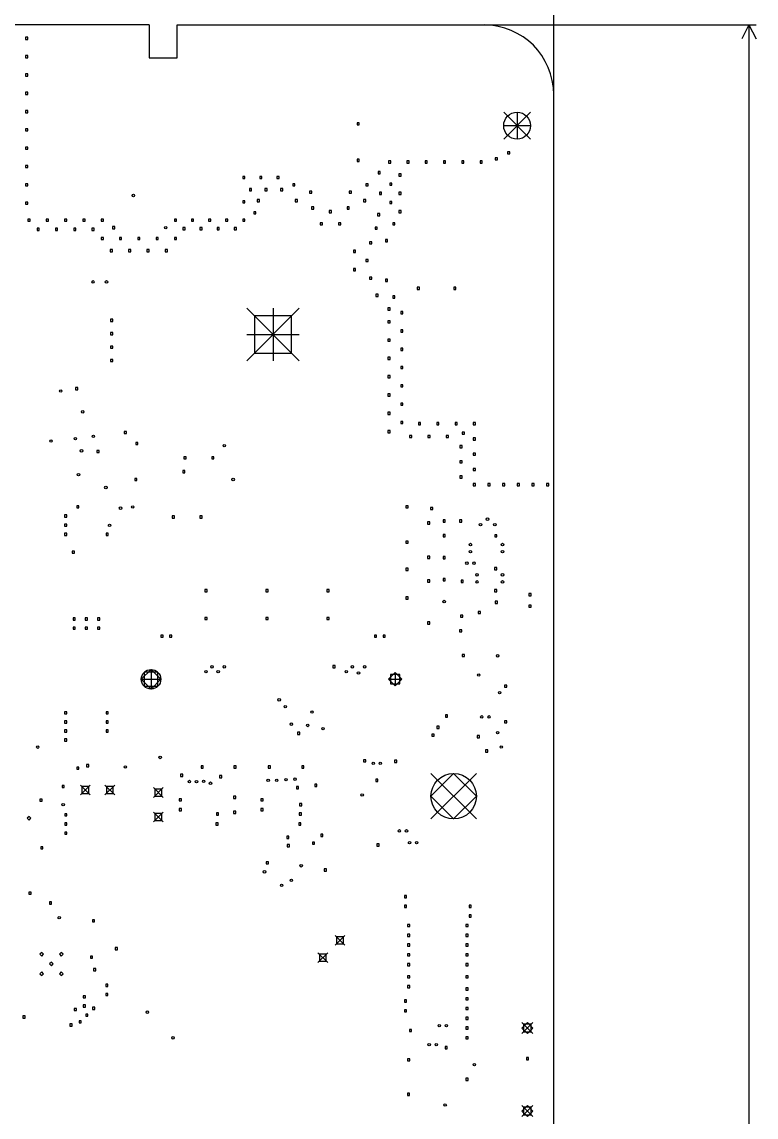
# Model space of a CAD drawing. Extents: x 8 to 330, y -289 to -8.
# Drawn here: x 106.4 to 166.6, y -148 to -58.2 of the extents above; entities that cross this region are included whole.
import ezdxf

# ---------------------------------------------------------------- set-up
doc = ezdxf.new("R2010")
doc.units = 0
doc.header["$MEASUREMENT"] = 0
doc.layers.add('BLACK', color=7, linetype='CONTINUOUS')

msp = doc.modelspace()

# ---------------------------------------------------------------- linework, layer by layer
at = {"layer": 'BLACK', "linetype": 'CONTINUOUS'}
for p, q in [((150, -58.5), (150, -52.4136)), ((116.85, -58.5), (60, -58.5)), ((116.85, -58.5), (116.85, -61.2)), ((119.15, -58.5), (144.3, -58.5)), ((119.15, -61.2), (119.15, -58.5)), ((144.3, -58.5), (166.586, -58.5)), ((150, -64.2), (150, -58.5)), ((166, -58.5), (165.414, -59.6265)), ((166, -58.5), (166.586, -59.6265)), ((166, -58.5), (166, -238.5)), ((106.71, -59.5102), (106.71, -59.6898)), ((106.89, -59.5102), (106.71, -59.5102)), ((106.71, -59.6898), (106.89, -59.6898)), ((106.89, -59.6898), (106.89, -59.5102)), ((106.71, -61.0102), (106.71, -61.1898)), ((106.89, -61.0102), (106.71, -61.0102)), ((106.89, -61.1898), (106.89, -61.0102)), ((106.71, -61.1898), (106.89, -61.1898)), ((116.85, -61.2), (119.15, -61.2)), ((106.71, -62.5102), (106.71, -62.6898)), ((106.89, -62.5102), (106.71, -62.5102)), ((106.71, -62.6898), (106.89, -62.6898)), ((106.89, -62.6898), (106.89, -62.5102)), ((106.71, -64.0102), (106.71, -64.1898)), ((106.89, -64.0102), (106.71, -64.0102)), ((106.71, -64.1898), (106.89, -64.1898)), ((106.89, -64.1898), (106.89, -64.0102)), ((150, -232.8), (150, -64.2)), ((106.71, -65.5102), (106.71, -65.6898)), ((106.89, -65.5102), (106.71, -65.5102)), ((106.89, -65.6898), (106.89, -65.5102)), ((106.71, -65.6898), (106.89, -65.6898)), ((148.1, -65.65), (145.9, -67.85)), ((145.9, -65.65), (148.1, -67.85)), ((147, -65.65), (147, -67.85)), ((106.71, -67.0102), (106.71, -67.1898)), ((106.89, -67.0102), (106.71, -67.0102)), ((106.71, -67.1898), (106.89, -67.1898)), ((106.89, -67.1898), (106.89, -67.0102)), ((133.886, -66.5102), (133.886, -66.6898)), ((134.066, -66.5102), (133.886, -66.5102)), ((133.886, -66.6898), (134.066, -66.6898)), ((134.066, -66.6898), (134.066, -66.5102)), ((145.9, -66.75), (148.1, -66.75)), ((106.71, -68.5102), (106.71, -68.6898)), ((106.89, -68.5102), (106.71, -68.5102)), ((106.71, -68.6898), (106.89, -68.6898)), ((106.89, -68.6898), (106.89, -68.5102)), ((146.21, -68.8852), (146.21, -69.0648)), ((146.39, -68.8852), (146.21, -68.8852)), ((146.21, -69.0648), (146.39, -69.0648)), ((146.39, -69.0648), (146.39, -68.8852)), ((133.886, -69.5102), (133.886, -69.6898)), ((134.066, -69.5102), (133.886, -69.5102)), ((133.886, -69.6898), (134.066, -69.6898)), ((134.066, -69.6898), (134.066, -69.5102)), ((136.46, -69.6352), (136.46, -69.8148)), ((136.64, -69.6352), (136.46, -69.6352)), ((136.46, -69.8148), (136.64, -69.8148)), ((136.64, -69.8148), (136.64, -69.6352)), ((137.96, -69.6352), (137.96, -69.8148)), ((138.14, -69.6352), (137.96, -69.6352)), ((137.96, -69.8148), (138.14, -69.8148)), ((138.14, -69.8148), (138.14, -69.6352)), ((139.46, -69.6352), (139.46, -69.8148)), ((139.64, -69.6352), (139.46, -69.6352)), ((139.46, -69.8148), (139.64, -69.8148)), ((139.64, -69.8148), (139.64, -69.6352)), ((140.96, -69.6352), (140.96, -69.8148)), ((141.14, -69.6352), (140.96, -69.6352)), ((140.96, -69.8148), (141.14, -69.8148)), ((141.14, -69.8148), (141.14, -69.6352)), ((142.46, -69.6352), (142.46, -69.8148)), ((142.64, -69.6352), (142.46, -69.6352)), ((142.46, -69.8148), (142.64, -69.8148)), ((142.64, -69.8148), (142.64, -69.6352)), ((143.96, -69.6352), (143.96, -69.8148)), ((144.14, -69.6352), (143.96, -69.6352)), ((143.96, -69.8148), (144.14, -69.8148)), ((144.14, -69.8148), (144.14, -69.6352)), ((145.21, -69.3852), (145.21, -69.5648)), ((145.39, -69.3852), (145.21, -69.3852)), ((145.21, -69.5648), (145.39, -69.5648)), ((145.39, -69.5648), (145.39, -69.3852)), ((106.71, -70.0102), (106.71, -70.1898)), ((106.89, -70.0102), (106.71, -70.0102)), ((106.71, -70.1898), (106.89, -70.1898)), ((106.89, -70.1898), (106.89, -70.0102)), ((135.61, -70.5102), (135.61, -70.6898)), ((135.79, -70.5102), (135.61, -70.5102)), ((135.61, -70.6898), (135.79, -70.6898)), ((135.79, -70.6898), (135.79, -70.5102)), ((137.31, -70.7102), (137.31, -70.8898)), ((137.49, -70.7102), (137.31, -70.7102)), ((137.31, -70.8898), (137.49, -70.8898)), ((137.49, -70.8898), (137.49, -70.7102)), ((106.71, -71.5102), (106.71, -71.6898)), ((106.89, -71.5102), (106.71, -71.5102)), ((106.71, -71.6898), (106.89, -71.6898)), ((106.89, -71.6898), (106.89, -71.5102)), ((124.51, -70.9102), (124.51, -71.0898)), ((124.69, -70.9102), (124.51, -70.9102)), ((124.51, -71.0898), (124.69, -71.0898)), ((124.69, -71.0898), (124.69, -70.9102)), ((125.91, -70.9102), (125.91, -71.0898)), ((126.09, -70.9102), (125.91, -70.9102)), ((125.91, -71.0898), (126.09, -71.0898)), ((126.09, -71.0898), (126.09, -70.9102)), ((127.31, -70.9102), (127.31, -71.0898)), ((127.49, -70.9102), (127.31, -70.9102)), ((127.31, -71.0898), (127.49, -71.0898)), ((127.49, -71.0898), (127.49, -70.9102)), ((128.61, -71.5102), (128.61, -71.6898)), ((128.79, -71.5102), (128.61, -71.5102)), ((128.61, -71.6898), (128.79, -71.6898)), ((128.79, -71.6898), (128.79, -71.5102)), ((134.61, -71.5102), (134.61, -71.6898)), ((134.79, -71.5102), (134.61, -71.5102)), ((134.61, -71.6898), (134.79, -71.6898)), ((134.79, -71.6898), (134.79, -71.5102)), ((136.56, -71.4602), (136.56, -71.6398)), ((136.74, -71.4602), (136.56, -71.4602)), ((136.56, -71.6398), (136.74, -71.6398)), ((136.74, -71.6398), (136.74, -71.4602)), ((125.06, -71.9102), (125.06, -72.0898)), ((125.24, -71.9102), (125.06, -71.9102)), ((125.06, -72.0898), (125.24, -72.0898)), ((125.24, -72.0898), (125.24, -71.9102)), ((126.335, -71.9102), (126.335, -72.0898)), ((126.515, -71.9102), (126.335, -71.9102)), ((126.335, -72.0898), (126.515, -72.0898)), ((126.515, -72.0898), (126.515, -71.9102)), ((127.61, -71.9102), (127.61, -72.0898)), ((127.79, -71.9102), (127.61, -71.9102)), ((127.61, -72.0898), (127.79, -72.0898)), ((127.79, -72.0898), (127.79, -71.9102)), ((129.985, -72.1102), (129.985, -72.2898)), ((130.165, -72.1102), (129.985, -72.1102)), ((129.985, -72.2898), (130.165, -72.2898)), ((130.165, -72.2898), (130.165, -72.1102)), ((133.235, -72.1102), (133.235, -72.2898)), ((133.415, -72.1102), (133.235, -72.1102)), ((133.235, -72.2898), (133.415, -72.2898)), ((133.415, -72.2898), (133.415, -72.1102)), ((135.71, -72.2102), (135.71, -72.3898)), ((135.89, -72.2102), (135.71, -72.2102)), ((135.71, -72.3898), (135.89, -72.3898)), ((135.89, -72.3898), (135.89, -72.2102)), ((137.31, -72.2102), (137.31, -72.3898)), ((137.49, -72.2102), (137.31, -72.2102)), ((137.31, -72.3898), (137.49, -72.3898)), ((137.49, -72.3898), (137.49, -72.2102)), ((106.71, -73.0102), (106.71, -73.1898)), ((106.89, -73.0102), (106.71, -73.0102)), ((106.71, -73.1898), (106.89, -73.1898)), ((106.89, -73.1898), (106.89, -73.0102)), ((124.51, -72.9102), (124.51, -73.0898)), ((124.69, -72.9102), (124.51, -72.9102)), ((124.51, -73.0898), (124.69, -73.0898)), ((124.69, -73.0898), (124.69, -72.9102)), ((125.71, -72.8102), (125.71, -72.9898)), ((125.89, -72.8102), (125.71, -72.8102)), ((125.71, -72.9898), (125.89, -72.9898)), ((125.89, -72.9898), (125.89, -72.8102)), ((128.81, -72.8102), (128.81, -72.9898)), ((128.99, -72.8102), (128.81, -72.8102)), ((128.81, -72.9898), (128.99, -72.9898)), ((128.99, -72.9898), (128.99, -72.8102)), ((130.16, -73.4102), (130.16, -73.5898)), ((130.34, -73.4102), (130.16, -73.4102)), ((130.16, -73.5898), (130.34, -73.5898)), ((130.34, -73.5898), (130.34, -73.4102)), ((133.06, -73.4102), (133.06, -73.5898)), ((133.24, -73.4102), (133.06, -73.4102)), ((133.06, -73.5898), (133.24, -73.5898)), ((133.24, -73.5898), (133.24, -73.4102)), ((134.41, -72.8102), (134.41, -72.9898)), ((134.59, -72.8102), (134.41, -72.8102)), ((134.41, -72.9898), (134.59, -72.9898)), ((134.59, -72.9898), (134.59, -72.8102)), ((136.56, -72.9602), (136.56, -73.1398)), ((136.74, -72.9602), (136.56, -72.9602)), ((136.56, -73.1398), (136.74, -73.1398)), ((136.74, -73.1398), (136.74, -72.9602)), ((106.91, -74.4102), (106.91, -74.5898)), ((107.09, -74.4102), (106.91, -74.4102)), ((107.09, -74.5898), (107.09, -74.4102)), ((108.41, -74.4102), (108.41, -74.5898)), ((108.59, -74.4102), (108.41, -74.4102)), ((108.59, -74.5898), (108.59, -74.4102)), ((109.91, -74.4102), (109.91, -74.5898)), ((110.09, -74.4102), (109.91, -74.4102)), ((110.09, -74.5898), (110.09, -74.4102)), ((111.41, -74.4102), (111.41, -74.5898)), ((111.59, -74.4102), (111.41, -74.4102)), ((111.59, -74.5898), (111.59, -74.4102)), ((112.91, -74.4102), (112.91, -74.5898)), ((113.09, -74.4102), (112.91, -74.4102)), ((113.09, -74.5898), (113.09, -74.4102)), ((118.91, -74.4102), (118.91, -74.5898)), ((119.09, -74.4102), (118.91, -74.4102)), ((119.09, -74.5898), (119.09, -74.4102)), ((120.31, -74.4102), (120.31, -74.5898)), ((120.49, -74.4102), (120.31, -74.4102)), ((120.49, -74.5898), (120.49, -74.4102)), ((121.71, -74.4102), (121.71, -74.5898)), ((121.89, -74.4102), (121.71, -74.4102)), ((121.89, -74.5898), (121.89, -74.4102)), ((123.11, -74.4102), (123.11, -74.5898)), ((123.29, -74.4102), (123.11, -74.4102)), ((123.29, -74.5898), (123.29, -74.4102)), ((124.51, -74.4102), (124.51, -74.5898)), ((124.69, -74.4102), (124.51, -74.4102)), ((124.69, -74.5898), (124.69, -74.4102)), ((125.41, -73.8102), (125.41, -73.9898)), ((125.59, -73.8102), (125.41, -73.8102)), ((125.41, -73.9898), (125.59, -73.9898)), ((125.59, -73.9898), (125.59, -73.8102)), ((131.61, -73.7102), (131.61, -73.8898)), ((131.79, -73.7102), (131.61, -73.7102)), ((131.61, -73.8898), (131.79, -73.8898)), ((131.79, -73.8898), (131.79, -73.7102)), ((135.56, -73.9602), (135.56, -74.1398)), ((135.74, -73.9602), (135.56, -73.9602)), ((135.56, -74.1398), (135.74, -74.1398)), ((135.74, -74.1398), (135.74, -73.9602)), ((137.31, -73.7102), (137.31, -73.8898)), ((137.49, -73.7102), (137.31, -73.7102)), ((137.31, -73.8898), (137.49, -73.8898)), ((137.49, -73.8898), (137.49, -73.7102)), ((106.91, -74.5898), (107.09, -74.5898)), ((107.66, -75.1602), (107.66, -75.3398)), ((107.84, -75.1602), (107.66, -75.1602)), ((107.66, -75.3398), (107.84, -75.3398)), ((107.84, -75.3398), (107.84, -75.1602)), ((108.41, -74.5898), (108.59, -74.5898)), ((109.16, -75.1602), (109.16, -75.3398)), ((109.34, -75.1602), (109.16, -75.1602)), ((109.16, -75.3398), (109.34, -75.3398)), ((109.34, -75.3398), (109.34, -75.1602)), ((109.91, -74.5898), (110.09, -74.5898)), ((110.66, -75.1602), (110.66, -75.3398)), ((110.84, -75.1602), (110.66, -75.1602)), ((110.66, -75.3398), (110.84, -75.3398)), ((110.84, -75.3398), (110.84, -75.1602)), ((111.41, -74.5898), (111.59, -74.5898)), ((112.16, -75.1602), (112.16, -75.3398)), ((112.34, -75.1602), (112.16, -75.1602)), ((112.16, -75.3398), (112.34, -75.3398)), ((112.34, -75.3398), (112.34, -75.1602)), ((112.91, -74.5898), (113.09, -74.5898)), ((113.84, -75.0202), (113.84, -75.1998)), ((114.02, -75.0202), (113.84, -75.0202)), ((113.84, -75.1998), (114.02, -75.1998)), ((114.02, -75.1998), (114.02, -75.0202)), ((118.91, -74.5898), (119.09, -74.5898)), ((119.61, -75.1102), (119.61, -75.2898)), ((119.79, -75.1102), (119.61, -75.1102)), ((119.61, -75.2898), (119.79, -75.2898)), ((119.79, -75.2898), (119.79, -75.1102)), ((120.31, -74.5898), (120.49, -74.5898)), ((121.01, -75.1102), (121.01, -75.2898)), ((121.19, -75.1102), (121.01, -75.1102)), ((121.01, -75.2898), (121.19, -75.2898)), ((121.19, -75.2898), (121.19, -75.1102)), ((121.71, -74.5898), (121.89, -74.5898)), ((122.41, -75.1102), (122.41, -75.2898)), ((122.59, -75.1102), (122.41, -75.1102)), ((122.41, -75.2898), (122.59, -75.2898)), ((122.59, -75.2898), (122.59, -75.1102)), ((123.11, -74.5898), (123.29, -74.5898)), ((123.81, -75.1102), (123.81, -75.2898)), ((123.99, -75.1102), (123.81, -75.1102)), ((123.81, -75.2898), (123.99, -75.2898)), ((123.99, -75.2898), (123.99, -75.1102)), ((124.51, -74.5898), (124.69, -74.5898)), ((130.86, -74.7102), (130.86, -74.8898)), ((131.04, -74.7102), (130.86, -74.7102)), ((130.86, -74.8898), (131.04, -74.8898)), ((131.04, -74.8898), (131.04, -74.7102)), ((132.36, -74.7102), (132.36, -74.8898)), ((132.54, -74.7102), (132.36, -74.7102)), ((132.36, -74.8898), (132.54, -74.8898)), ((132.54, -74.8898), (132.54, -74.7102)), ((135.36, -75.0602), (135.36, -75.2398)), ((135.54, -75.0602), (135.36, -75.0602)), ((135.36, -75.2398), (135.54, -75.2398)), ((135.54, -75.2398), (135.54, -75.0602)), ((136.81, -74.7102), (136.81, -74.8898)), ((136.99, -74.7102), (136.81, -74.7102)), ((136.81, -74.8898), (136.99, -74.8898)), ((136.99, -74.8898), (136.99, -74.7102)), ((112.91, -75.9102), (112.91, -76.0898)), ((113.09, -75.9102), (112.91, -75.9102)), ((112.91, -76.0898), (113.09, -76.0898)), ((113.09, -76.0898), (113.09, -75.9102)), ((114.41, -75.9102), (114.41, -76.0898)), ((114.59, -75.9102), (114.41, -75.9102)), ((114.41, -76.0898), (114.59, -76.0898)), ((114.59, -76.0898), (114.59, -75.9102)), ((115.91, -75.9102), (115.91, -76.0898)), ((116.09, -75.9102), (115.91, -75.9102)), ((115.91, -76.0898), (116.09, -76.0898)), ((116.09, -76.0898), (116.09, -75.9102)), ((117.41, -75.9102), (117.41, -76.0898)), ((117.59, -75.9102), (117.41, -75.9102)), ((117.41, -76.0898), (117.59, -76.0898)), ((117.59, -76.0898), (117.59, -75.9102)), ((118.91, -75.9102), (118.91, -76.0898)), ((119.09, -75.9102), (118.91, -75.9102)), ((118.91, -76.0898), (119.09, -76.0898)), ((119.09, -76.0898), (119.09, -75.9102)), ((134.91, -76.2602), (134.91, -76.4398)), ((135.09, -76.2602), (134.91, -76.2602)), ((135.09, -76.4398), (135.09, -76.2602)), ((136.21, -76.0852), (136.21, -76.2648)), ((136.39, -76.0852), (136.21, -76.0852)), ((136.21, -76.2648), (136.39, -76.2648)), ((136.39, -76.2648), (136.39, -76.0852)), ((113.66, -76.9102), (113.66, -77.0898)), ((113.84, -76.9102), (113.66, -76.9102)), ((113.66, -77.0898), (113.84, -77.0898)), ((113.84, -77.0898), (113.84, -76.9102)), ((115.16, -76.9102), (115.16, -77.0898)), ((115.34, -76.9102), (115.16, -76.9102)), ((115.16, -77.0898), (115.34, -77.0898)), ((115.34, -77.0898), (115.34, -76.9102)), ((116.66, -76.9102), (116.66, -77.0898)), ((116.84, -76.9102), (116.66, -76.9102)), ((116.66, -77.0898), (116.84, -77.0898)), ((116.84, -77.0898), (116.84, -76.9102)), ((118.16, -76.9102), (118.16, -77.0898)), ((118.34, -76.9102), (118.16, -76.9102)), ((118.16, -77.0898), (118.34, -77.0898)), ((118.34, -77.0898), (118.34, -76.9102)), ((133.585, -76.9602), (133.585, -77.1398)), ((133.765, -76.9602), (133.585, -76.9602)), ((133.585, -77.1398), (133.765, -77.1398)), ((133.765, -77.1398), (133.765, -76.9602)), ((134.91, -76.4398), (135.09, -76.4398)), ((134.61, -77.7102), (134.61, -77.8898)), ((134.79, -77.7102), (134.61, -77.7102)), ((134.61, -77.8898), (134.79, -77.8898)), ((134.79, -77.8898), (134.79, -77.7102)), ((133.585, -78.4602), (133.585, -78.6398)), ((133.765, -78.4602), (133.585, -78.4602)), ((133.585, -78.6398), (133.765, -78.6398)), ((133.765, -78.6398), (133.765, -78.4602)), ((134.91, -79.1602), (134.91, -79.3398)), ((135.09, -79.1602), (134.91, -79.1602)), ((134.91, -79.3398), (135.09, -79.3398)), ((135.09, -79.3398), (135.09, -79.1602)), ((136.21, -79.3352), (136.21, -79.5148)), ((136.39, -79.3352), (136.21, -79.3352)), ((136.21, -79.5148), (136.39, -79.5148)), ((136.39, -79.5148), (136.39, -79.3352)), ((135.435, -80.5602), (135.435, -80.7398)), ((135.615, -80.5602), (135.435, -80.5602)), ((135.435, -80.7398), (135.615, -80.7398)), ((135.615, -80.7398), (135.615, -80.5602)), ((136.81, -80.7102), (136.81, -80.8898)), ((136.99, -80.7102), (136.81, -80.7102)), ((136.99, -80.8898), (136.99, -80.7102)), ((138.81, -79.9862), (138.81, -80.1658)), ((138.99, -79.9862), (138.81, -79.9862)), ((138.81, -80.1658), (138.99, -80.1658)), ((138.99, -80.1658), (138.99, -79.9862)), ((141.81, -79.9862), (141.81, -80.1658)), ((141.99, -79.9862), (141.81, -79.9862)), ((141.81, -80.1658), (141.99, -80.1658)), ((141.99, -80.1658), (141.99, -79.9862)), ((136.81, -80.8898), (136.99, -80.8898)), ((129.15, -81.715), (124.85, -86.015)), ((124.85, -81.715), (129.15, -86.015)), ((125.48, -82.3447), (125.48, -85.3853)), ((128.52, -82.3447), (125.48, -82.3447)), ((127, -81.715), (127, -86.015)), ((128.52, -85.3853), (128.52, -82.3447)), ((136.41, -81.6852), (136.41, -81.8648)), ((136.59, -81.6852), (136.41, -81.6852)), ((136.41, -81.8648), (136.59, -81.8648)), ((136.59, -81.8648), (136.59, -81.6852)), ((137.46, -81.9852), (137.46, -82.1648)), ((137.64, -81.9852), (137.46, -81.9852)), ((137.46, -82.1648), (137.64, -82.1648)), ((137.64, -82.1648), (137.64, -81.9852)), ((113.675, -82.6102), (113.675, -82.7898)), ((113.855, -82.6102), (113.675, -82.6102)), ((113.675, -82.7898), (113.855, -82.7898)), ((113.855, -82.7898), (113.855, -82.6102)), ((136.41, -82.7352), (136.41, -82.9148)), ((136.59, -82.7352), (136.41, -82.7352)), ((136.41, -82.9148), (136.59, -82.9148)), ((136.59, -82.9148), (136.59, -82.7352)), ((113.675, -83.7102), (113.675, -83.8898)), ((113.855, -83.7102), (113.675, -83.7102)), ((113.675, -83.8898), (113.855, -83.8898)), ((113.855, -83.8898), (113.855, -83.7102)), ((124.85, -83.865), (129.15, -83.865)), ((136.41, -84.2352), (136.41, -84.4148)), ((136.59, -84.2352), (136.41, -84.2352)), ((136.59, -84.4148), (136.59, -84.2352)), ((137.46, -83.4852), (137.46, -83.6648)), ((137.64, -83.4852), (137.46, -83.4852)), ((137.46, -83.6648), (137.64, -83.6648)), ((137.64, -83.6648), (137.64, -83.4852)), ((113.675, -84.8102), (113.675, -84.9898)), ((113.855, -84.8102), (113.675, -84.8102)), ((113.675, -84.9898), (113.855, -84.9898)), ((113.855, -84.9898), (113.855, -84.8102)), ((136.41, -84.4148), (136.59, -84.4148)), ((137.46, -84.9852), (137.46, -85.1648)), ((137.64, -84.9852), (137.46, -84.9852)), ((137.46, -85.1648), (137.64, -85.1648)), ((137.64, -85.1648), (137.64, -84.9852)), ((113.675, -85.9102), (113.675, -86.0898)), ((113.855, -85.9102), (113.675, -85.9102)), ((113.675, -86.0898), (113.855, -86.0898)), ((113.855, -86.0898), (113.855, -85.9102)), ((125.48, -85.3853), (128.52, -85.3853)), ((136.41, -85.7352), (136.41, -85.9148)), ((136.59, -85.7352), (136.41, -85.7352)), ((136.41, -85.9148), (136.59, -85.9148)), ((136.59, -85.9148), (136.59, -85.7352)), ((137.46, -86.4852), (137.46, -86.6648)), ((137.64, -86.4852), (137.46, -86.4852)), ((137.46, -86.6648), (137.64, -86.6648)), ((137.64, -86.6648), (137.64, -86.4852)), ((136.41, -87.2352), (136.41, -87.4148)), ((136.59, -87.2352), (136.41, -87.2352)), ((136.41, -87.4148), (136.59, -87.4148)), ((136.59, -87.4148), (136.59, -87.2352)), ((110.81, -88.2102), (110.81, -88.3898)), ((110.99, -88.2102), (110.81, -88.2102)), ((110.81, -88.3898), (110.99, -88.3898)), ((110.99, -88.3898), (110.99, -88.2102)), ((136.41, -88.7352), (136.41, -88.9148)), ((136.59, -88.7352), (136.41, -88.7352)), ((136.59, -88.9148), (136.59, -88.7352)), ((137.46, -87.9852), (137.46, -88.1648)), ((137.64, -87.9852), (137.46, -87.9852)), ((137.46, -88.1648), (137.64, -88.1648)), ((137.64, -88.1648), (137.64, -87.9852)), ((136.41, -88.9148), (136.59, -88.9148)), ((137.46, -89.4852), (137.46, -89.6648)), ((137.64, -89.4852), (137.46, -89.4852)), ((137.46, -89.6648), (137.64, -89.6648)), ((137.64, -89.6648), (137.64, -89.4852)), ((136.41, -90.2352), (136.41, -90.4148)), ((136.59, -90.2352), (136.41, -90.2352)), ((136.41, -90.4148), (136.59, -90.4148)), ((136.59, -90.4148), (136.59, -90.2352)), ((137.46, -90.9852), (137.46, -91.1648)), ((137.64, -90.9852), (137.46, -90.9852)), ((137.46, -91.1648), (137.64, -91.1648)), ((137.64, -91.1648), (137.64, -90.9852)), ((138.91, -91.0852), (138.91, -91.2648)), ((139.09, -91.0852), (138.91, -91.0852)), ((138.91, -91.2648), (139.09, -91.2648)), ((139.09, -91.2648), (139.09, -91.0852)), ((140.41, -91.0852), (140.41, -91.2648)), ((140.59, -91.0852), (140.41, -91.0852)), ((140.41, -91.2648), (140.59, -91.2648)), ((140.59, -91.2648), (140.59, -91.0852)), ((141.91, -91.0852), (141.91, -91.2648)), ((142.09, -91.0852), (141.91, -91.0852)), ((141.91, -91.2648), (142.09, -91.2648)), ((142.09, -91.2648), (142.09, -91.0852)), ((143.41, -91.0852), (143.41, -91.2648)), ((143.59, -91.0852), (143.41, -91.0852)), ((143.41, -91.2648), (143.59, -91.2648)), ((143.59, -91.2648), (143.59, -91.0852)), ((114.81, -91.8102), (114.81, -91.9898)), ((114.99, -91.8102), (114.81, -91.8102)), ((114.81, -91.9898), (114.99, -91.9898)), ((114.99, -91.9898), (114.99, -91.8102)), ((136.41, -91.7352), (136.41, -91.9148)), ((136.59, -91.7352), (136.41, -91.7352)), ((136.41, -91.9148), (136.59, -91.9148)), ((136.59, -91.9148), (136.59, -91.7352)), ((138.185, -92.1352), (138.185, -92.3148)), ((138.365, -92.1352), (138.185, -92.1352)), ((138.185, -92.3148), (138.365, -92.3148)), ((138.365, -92.3148), (138.365, -92.1352)), ((139.685, -92.1352), (139.685, -92.3148)), ((139.865, -92.1352), (139.685, -92.1352)), ((139.685, -92.3148), (139.865, -92.3148)), ((139.865, -92.3148), (139.865, -92.1352)), ((141.185, -92.1352), (141.185, -92.3148)), ((141.365, -92.1352), (141.185, -92.1352)), ((141.185, -92.3148), (141.365, -92.3148)), ((141.365, -92.3148), (141.365, -92.1352)), ((142.51, -91.8602), (142.51, -92.0398)), ((142.69, -91.8602), (142.51, -91.8602)), ((142.51, -92.0398), (142.69, -92.0398)), ((142.69, -92.0398), (142.69, -91.8602)), ((143.41, -92.3352), (143.41, -92.5148)), ((143.59, -92.3352), (143.41, -92.3352)), ((143.59, -92.5148), (143.59, -92.3352)), ((115.745, -92.7102), (115.745, -92.8898)), ((115.925, -92.7102), (115.745, -92.7102)), ((115.745, -92.8898), (115.925, -92.8898)), ((115.925, -92.8898), (115.925, -92.7102)), ((142.31, -92.9602), (142.31, -93.1398)), ((142.49, -92.9602), (142.31, -92.9602)), ((142.31, -93.1398), (142.49, -93.1398)), ((142.49, -93.1398), (142.49, -92.9602)), ((143.41, -92.5148), (143.59, -92.5148)), ((112.56, -93.3602), (112.56, -93.5398)), ((112.74, -93.3602), (112.56, -93.3602)), ((112.56, -93.5398), (112.74, -93.5398)), ((112.74, -93.5398), (112.74, -93.3602)), ((119.7, -93.8852), (119.7, -94.0648)), ((119.88, -93.8852), (119.7, -93.8852)), ((119.7, -94.0648), (119.88, -94.0648)), ((119.88, -94.0648), (119.88, -93.8852)), ((121.97, -93.8852), (121.97, -94.0648)), ((122.15, -93.8852), (121.97, -93.8852)), ((121.97, -94.0648), (122.15, -94.0648)), ((122.15, -94.0648), (122.15, -93.8852)), ((142.31, -94.2102), (142.31, -94.3898)), ((142.49, -94.2102), (142.31, -94.2102)), ((142.49, -94.3898), (142.49, -94.2102)), ((143.41, -93.5852), (143.41, -93.7648)), ((143.59, -93.5852), (143.41, -93.5852)), ((143.41, -93.7648), (143.59, -93.7648)), ((143.59, -93.7648), (143.59, -93.5852)), ((119.6, -95.0102), (119.6, -95.1898)), ((119.78, -95.0102), (119.6, -95.0102)), ((119.78, -95.1898), (119.78, -95.0102)), ((142.31, -94.3898), (142.49, -94.3898)), ((143.41, -94.8352), (143.41, -95.0148)), ((143.59, -94.8352), (143.41, -94.8352)), ((143.41, -95.0148), (143.59, -95.0148)), ((143.59, -95.0148), (143.59, -94.8352)), ((115.66, -95.6552), (115.66, -95.8348)), ((115.84, -95.6552), (115.66, -95.6552)), ((115.66, -95.8348), (115.84, -95.8348)), ((115.84, -95.8348), (115.84, -95.6552)), ((119.6, -95.1898), (119.78, -95.1898)), ((142.31, -95.4602), (142.31, -95.6398)), ((142.49, -95.4602), (142.31, -95.4602)), ((142.31, -95.6398), (142.49, -95.6398)), ((142.49, -95.6398), (142.49, -95.4602)), ((143.41, -96.0852), (143.41, -96.2648)), ((143.59, -96.0852), (143.41, -96.0852)), ((143.41, -96.2648), (143.59, -96.2648)), ((143.59, -96.2648), (143.59, -96.0852)), ((144.61, -96.0852), (144.61, -96.2648)), ((144.79, -96.0852), (144.61, -96.0852)), ((144.61, -96.2648), (144.79, -96.2648)), ((144.79, -96.2648), (144.79, -96.0852)), ((145.81, -96.0852), (145.81, -96.2648)), ((145.99, -96.0852), (145.81, -96.0852)), ((145.81, -96.2648), (145.99, -96.2648)), ((145.99, -96.2648), (145.99, -96.0852)), ((147.01, -96.0852), (147.01, -96.2648)), ((147.19, -96.0852), (147.01, -96.0852)), ((147.01, -96.2648), (147.19, -96.2648)), ((147.19, -96.2648), (147.19, -96.0852)), ((148.21, -96.0852), (148.21, -96.2648)), ((148.39, -96.0852), (148.21, -96.0852)), ((148.21, -96.2648), (148.39, -96.2648)), ((148.39, -96.2648), (148.39, -96.0852)), ((149.41, -96.0852), (149.41, -96.2648)), ((149.59, -96.0852), (149.41, -96.0852)), ((149.41, -96.2648), (149.59, -96.2648)), ((149.59, -96.2648), (149.59, -96.0852)), ((109.91, -98.6477), (109.91, -98.8273)), ((110.09, -98.6477), (109.91, -98.6477)), ((110.09, -98.8273), (110.09, -98.6477)), ((110.91, -97.8977), (110.91, -98.0773)), ((111.09, -97.8977), (110.91, -97.8977)), ((110.91, -98.0773), (111.09, -98.0773)), ((111.09, -98.0773), (111.09, -97.8977)), ((137.89, -97.9002), (137.89, -98.0798)), ((138.07, -97.9002), (137.89, -97.9002)), ((137.89, -98.0798), (138.07, -98.0798)), ((138.07, -98.0798), (138.07, -97.9002)), ((139.91, -98.0352), (139.91, -98.2148)), ((140.09, -98.0352), (139.91, -98.0352)), ((139.91, -98.2148), (140.09, -98.2148)), ((140.09, -98.2148), (140.09, -98.0352)), ((109.91, -98.8273), (110.09, -98.8273)), ((109.91, -99.3977), (109.91, -99.5773)), ((110.09, -99.3977), (109.91, -99.3977)), ((109.91, -99.5773), (110.09, -99.5773)), ((110.09, -99.5773), (110.09, -99.3977)), ((118.74, -98.7352), (118.74, -98.9148)), ((118.92, -98.7352), (118.74, -98.7352)), ((118.74, -98.9148), (118.92, -98.9148)), ((118.92, -98.9148), (118.92, -98.7352)), ((121.01, -98.7352), (121.01, -98.9148)), ((121.19, -98.7352), (121.01, -98.7352)), ((121.01, -98.9148), (121.19, -98.9148)), ((121.19, -98.9148), (121.19, -98.7352)), ((139.66, -99.2227), (139.66, -99.4023)), ((139.84, -99.2227), (139.66, -99.2227)), ((139.66, -99.4023), (139.84, -99.4023)), ((139.84, -99.4023), (139.84, -99.2227)), ((140.935, -99.0602), (140.935, -99.2398)), ((141.115, -99.0602), (140.935, -99.0602)), ((140.935, -99.2398), (141.115, -99.2398)), ((141.115, -99.2398), (141.115, -99.0602)), ((142.279, -99.0602), (142.279, -99.2398)), ((142.459, -99.0602), (142.279, -99.0602)), ((142.279, -99.2398), (142.459, -99.2398)), ((142.459, -99.2398), (142.459, -99.0602)), ((109.91, -100.148), (109.91, -100.327)), ((110.09, -100.148), (109.91, -100.148)), ((109.91, -100.327), (110.09, -100.327)), ((110.09, -100.327), (110.09, -100.148)), ((113.31, -100.148), (113.31, -100.327)), ((113.49, -100.148), (113.31, -100.148)), ((113.31, -100.327), (113.49, -100.327)), ((113.49, -100.327), (113.49, -100.148)), ((140.935, -100.26), (140.935, -100.44)), ((141.115, -100.26), (140.935, -100.26)), ((140.935, -100.44), (141.115, -100.44)), ((141.115, -100.44), (141.115, -100.26)), ((145.171, -100.272), (145.171, -100.452)), ((145.351, -100.272), (145.171, -100.272)), ((145.171, -100.452), (145.351, -100.452)), ((145.351, -100.452), (145.351, -100.272)), ((137.89, -100.798), (137.89, -100.977)), ((138.07, -100.798), (137.89, -100.798)), ((137.89, -100.977), (138.07, -100.977)), ((138.07, -100.977), (138.07, -100.798)), ((110.535, -101.61), (110.535, -101.79)), ((110.715, -101.61), (110.535, -101.61)), ((110.535, -101.79), (110.715, -101.79)), ((110.715, -101.79), (110.715, -101.61)), ((139.66, -102.042), (139.66, -102.221)), ((139.84, -102.042), (139.66, -102.042)), ((139.66, -102.221), (139.84, -102.221)), ((139.84, -102.221), (139.84, -102.042)), ((140.935, -102.06), (140.935, -102.24)), ((141.115, -102.06), (140.935, -102.06)), ((140.935, -102.24), (141.115, -102.24)), ((141.115, -102.24), (141.115, -102.06)), ((137.89, -103.012), (137.89, -103.191)), ((138.07, -103.012), (137.89, -103.012)), ((137.89, -103.191), (138.07, -103.191)), ((138.07, -103.191), (138.07, -103.012)), ((145.16, -102.96), (145.16, -103.14)), ((145.34, -102.96), (145.16, -102.96)), ((145.16, -103.14), (145.34, -103.14)), ((145.34, -103.14), (145.34, -102.96)), ((139.66, -103.972), (139.66, -104.151)), ((139.84, -103.972), (139.66, -103.972)), ((139.84, -104.151), (139.84, -103.972)), ((140.935, -103.86), (140.935, -104.04)), ((141.115, -103.86), (140.935, -103.86)), ((140.935, -104.04), (141.115, -104.04)), ((141.115, -104.04), (141.115, -103.86)), ((142.41, -104.01), (142.41, -104.19)), ((142.59, -104.01), (142.41, -104.01)), ((142.59, -104.19), (142.59, -104.01)), ((121.41, -104.775), (121.41, -104.955)), ((121.59, -104.775), (121.41, -104.775)), ((121.41, -104.955), (121.59, -104.955)), ((121.59, -104.955), (121.59, -104.775)), ((126.41, -104.775), (126.41, -104.955)), ((126.59, -104.775), (126.41, -104.775)), ((126.41, -104.955), (126.59, -104.955)), ((126.59, -104.955), (126.59, -104.775)), ((131.41, -104.775), (131.41, -104.955)), ((131.59, -104.775), (131.41, -104.775)), ((131.41, -104.955), (131.59, -104.955)), ((131.59, -104.955), (131.59, -104.775)), ((139.66, -104.151), (139.84, -104.151)), ((142.41, -104.19), (142.59, -104.19)), ((145.16, -104.76), (145.16, -104.94)), ((145.34, -104.76), (145.16, -104.76)), ((145.16, -104.94), (145.34, -104.94)), ((145.34, -104.94), (145.34, -104.76)), ((137.89, -105.37), (137.89, -105.55)), ((138.07, -105.37), (137.89, -105.37)), ((137.89, -105.55), (138.07, -105.55)), ((138.07, -105.55), (138.07, -105.37)), ((145.21, -105.73), (145.21, -105.91)), ((145.39, -105.73), (145.21, -105.73)), ((145.39, -105.91), (145.39, -105.73)), ((147.96, -105.095), (147.96, -105.275)), ((148.14, -105.095), (147.96, -105.095)), ((147.96, -105.275), (148.14, -105.275)), ((148.14, -105.275), (148.14, -105.095)), ((143.81, -106.56), (143.81, -106.74)), ((143.99, -106.56), (143.81, -106.56)), ((143.81, -106.74), (143.99, -106.74)), ((143.99, -106.74), (143.99, -106.56)), ((145.21, -105.91), (145.39, -105.91)), ((147.96, -106.04), (147.96, -106.22)), ((148.14, -106.04), (147.96, -106.04)), ((147.96, -106.22), (148.14, -106.22)), ((148.14, -106.22), (148.14, -106.04)), ((110.61, -107.085), (110.61, -107.265)), ((110.79, -107.085), (110.61, -107.085)), ((110.61, -107.265), (110.79, -107.265)), ((110.79, -107.265), (110.79, -107.085)), ((111.61, -107.085), (111.61, -107.265)), ((111.79, -107.085), (111.61, -107.085)), ((111.61, -107.265), (111.79, -107.265)), ((111.79, -107.265), (111.79, -107.085)), ((112.61, -107.085), (112.61, -107.265)), ((112.79, -107.085), (112.61, -107.085)), ((112.61, -107.265), (112.79, -107.265)), ((112.79, -107.265), (112.79, -107.085)), ((121.41, -107.045), (121.41, -107.225)), ((121.59, -107.045), (121.41, -107.045)), ((121.41, -107.225), (121.59, -107.225)), ((121.59, -107.225), (121.59, -107.045)), ((126.41, -107.045), (126.41, -107.225)), ((126.59, -107.045), (126.41, -107.045)), ((126.41, -107.225), (126.59, -107.225)), ((126.59, -107.225), (126.59, -107.045)), ((131.41, -107.045), (131.41, -107.225)), ((131.59, -107.045), (131.41, -107.045)), ((131.41, -107.225), (131.59, -107.225)), ((131.59, -107.225), (131.59, -107.045)), ((139.66, -107.41), (139.66, -107.59)), ((139.84, -107.41), (139.66, -107.41)), ((139.66, -107.59), (139.84, -107.59)), ((139.84, -107.59), (139.84, -107.41)), ((142.359, -106.86), (142.359, -107.04)), ((142.539, -106.86), (142.359, -106.86)), ((142.359, -107.04), (142.539, -107.04)), ((142.539, -107.04), (142.539, -106.86)), ((110.61, -107.835), (110.61, -108.015)), ((110.79, -107.835), (110.61, -107.835)), ((110.61, -108.015), (110.79, -108.015)), ((110.79, -108.015), (110.79, -107.835)), ((111.61, -107.835), (111.61, -108.015)), ((111.79, -107.835), (111.61, -107.835)), ((111.61, -108.015), (111.79, -108.015)), ((111.79, -108.015), (111.79, -107.835)), ((112.61, -107.835), (112.61, -108.015)), ((112.79, -107.835), (112.61, -107.835)), ((112.61, -108.015), (112.79, -108.015)), ((112.79, -108.015), (112.79, -107.835)), ((117.81, -108.5), (117.81, -108.68)), ((117.99, -108.5), (117.81, -108.5)), ((117.99, -108.68), (117.99, -108.5)), ((118.51, -108.5), (118.51, -108.68)), ((118.69, -108.5), (118.51, -108.5)), ((118.69, -108.68), (118.69, -108.5)), ((135.31, -108.5), (135.31, -108.68)), ((135.49, -108.5), (135.31, -108.5)), ((135.49, -108.68), (135.49, -108.5)), ((136.01, -108.5), (136.01, -108.68)), ((136.19, -108.5), (136.01, -108.5)), ((136.19, -108.68), (136.19, -108.5)), ((142.285, -108.06), (142.285, -108.24)), ((142.465, -108.06), (142.285, -108.06)), ((142.285, -108.24), (142.465, -108.24)), ((142.465, -108.24), (142.465, -108.06)), ((117.81, -108.68), (117.99, -108.68)), ((118.51, -108.68), (118.69, -108.68)), ((135.31, -108.68), (135.49, -108.68)), ((136.01, -108.68), (136.19, -108.68)), ((142.51, -110.077), (142.51, -110.256)), ((142.69, -110.077), (142.51, -110.077)), ((142.51, -110.256), (142.69, -110.256)), ((142.69, -110.256), (142.69, -110.077)), ((131.91, -111), (131.91, -111.18)), ((132.09, -111), (131.91, -111)), ((131.91, -111.18), (132.09, -111.18)), ((132.09, -111.18), (132.09, -111)), ((117, -111.315), (116.2, -112.115)), ((116.2, -112.115), (117, -112.915)), ((116.2, -112.115), (117.8, -112.115)), ((116.434, -111.549), (116.434, -112.681)), ((117.566, -111.549), (116.434, -111.549)), ((117.8, -112.115), (117, -111.315)), ((117, -111.315), (117, -112.915)), ((117, -112.915), (117.8, -112.115)), ((117.566, -112.681), (117.566, -111.549)), ((137, -111.565), (136.45, -112.115)), ((136.45, -112.115), (137, -112.665)), ((136.45, -112.115), (137.55, -112.115)), ((136.611, -111.726), (136.611, -112.504)), ((137.389, -111.726), (136.611, -111.726)), ((137.55, -112.115), (137, -111.565)), ((137, -111.565), (137, -112.665)), ((137, -112.665), (137.55, -112.115)), ((137.389, -112.504), (137.389, -111.726)), ((116.434, -112.681), (117.566, -112.681)), ((136.611, -112.504), (137.389, -112.504)), ((145.968, -112.599), (145.968, -112.778)), ((146.147, -112.599), (145.968, -112.599)), ((145.968, -112.778), (146.147, -112.778)), ((146.147, -112.778), (146.147, -112.599)), ((109.91, -114.773), (109.91, -114.952)), ((110.09, -114.773), (109.91, -114.773)), ((110.09, -114.952), (110.09, -114.773)), ((113.31, -114.773), (113.31, -114.952)), ((113.49, -114.773), (113.31, -114.773)), ((113.49, -114.952), (113.49, -114.773)), ((109.91, -114.952), (110.09, -114.952)), ((109.91, -115.523), (109.91, -115.702)), ((110.09, -115.523), (109.91, -115.523)), ((109.91, -115.702), (110.09, -115.702)), ((110.09, -115.702), (110.09, -115.523)), ((113.31, -114.952), (113.49, -114.952)), ((113.31, -115.523), (113.31, -115.702)), ((113.49, -115.523), (113.31, -115.523)), ((113.31, -115.702), (113.49, -115.702)), ((113.49, -115.702), (113.49, -115.523)), ((141.129, -115.042), (141.129, -115.221)), ((141.308, -115.042), (141.129, -115.042)), ((141.129, -115.221), (141.308, -115.221)), ((141.308, -115.221), (141.308, -115.042)), ((145.979, -115.51), (145.979, -115.69)), ((146.159, -115.51), (145.979, -115.51)), ((145.979, -115.69), (146.159, -115.69)), ((146.159, -115.69), (146.159, -115.51)), ((109.91, -116.273), (109.91, -116.452)), ((110.09, -116.273), (109.91, -116.273)), ((109.91, -116.452), (110.09, -116.452)), ((110.09, -116.452), (110.09, -116.273)), ((113.31, -116.273), (113.31, -116.452)), ((113.49, -116.273), (113.31, -116.273)), ((113.31, -116.452), (113.49, -116.452)), ((113.49, -116.452), (113.49, -116.273)), ((129.01, -116.462), (129.01, -116.641)), ((129.19, -116.462), (129.01, -116.462)), ((129.01, -116.641), (129.19, -116.641)), ((129.19, -116.641), (129.19, -116.462)), ((140.01, -116.61), (140.01, -116.79)), ((140.19, -116.61), (140.01, -116.61)), ((140.19, -116.79), (140.19, -116.61)), ((140.42, -115.97), (140.42, -116.15)), ((140.6, -115.97), (140.42, -115.97)), ((140.42, -116.15), (140.6, -116.15)), ((140.6, -116.15), (140.6, -115.97)), ((109.91, -117.01), (109.91, -117.19)), ((110.09, -117.01), (109.91, -117.01)), ((109.91, -117.19), (110.09, -117.19)), ((110.09, -117.19), (110.09, -117.01)), ((140.01, -116.79), (140.19, -116.79)), ((143.727, -116.727), (143.727, -116.907)), ((143.907, -116.727), (143.727, -116.727)), ((143.727, -116.907), (143.907, -116.907)), ((143.907, -116.907), (143.907, -116.727)), ((144.41, -117.91), (144.41, -118.09)), ((144.59, -117.91), (144.41, -117.91)), ((144.41, -118.09), (144.59, -118.09)), ((144.59, -118.09), (144.59, -117.91)), ((110.91, -119.31), (110.91, -119.49)), ((111.09, -119.31), (110.91, -119.31)), ((111.09, -119.49), (111.09, -119.31)), ((111.71, -119.11), (111.71, -119.29)), ((111.89, -119.11), (111.71, -119.11)), ((111.71, -119.29), (111.89, -119.29)), ((111.89, -119.29), (111.89, -119.11)), ((121.095, -119.21), (121.095, -119.39)), ((121.275, -119.21), (121.095, -119.21)), ((121.275, -119.39), (121.275, -119.21)), ((123.795, -119.21), (123.795, -119.39)), ((123.975, -119.21), (123.795, -119.21)), ((123.975, -119.39), (123.975, -119.21)), ((126.61, -119.21), (126.61, -119.39)), ((126.79, -119.21), (126.61, -119.21)), ((126.79, -119.39), (126.79, -119.21)), ((129.35, -119.21), (129.35, -119.39)), ((129.53, -119.21), (129.35, -119.21)), ((129.53, -119.39), (129.53, -119.21)), ((134.41, -118.71), (134.41, -118.89)), ((134.59, -118.71), (134.41, -118.71)), ((134.41, -118.89), (134.59, -118.89)), ((134.59, -118.89), (134.59, -118.71)), ((136.96, -118.76), (136.96, -118.94)), ((137.14, -118.76), (136.96, -118.76)), ((136.96, -118.94), (137.14, -118.94)), ((137.14, -118.94), (137.14, -118.76)), ((110.91, -119.49), (111.09, -119.49)), ((119.425, -119.895), (119.425, -120.075)), ((119.605, -119.895), (119.425, -119.895)), ((119.425, -120.075), (119.605, -120.075)), ((119.605, -120.075), (119.605, -119.895)), ((121.095, -119.39), (121.275, -119.39)), ((122.61, -120.01), (122.61, -120.19)), ((122.79, -120.01), (122.61, -120.01)), ((122.61, -120.19), (122.79, -120.19)), ((122.79, -120.19), (122.79, -120.01)), ((123.795, -119.39), (123.975, -119.39)), ((126.61, -119.39), (126.79, -119.39)), ((129.35, -119.39), (129.53, -119.39)), ((141.8, -119.835), (139.935, -121.7)), ((143.665, -119.835), (139.935, -123.565)), ((139.935, -119.835), (143.665, -123.565)), ((143.665, -121.7), (141.8, -119.835)), ((109.71, -120.81), (109.71, -120.99)), ((109.89, -120.81), (109.71, -120.81)), ((109.71, -120.99), (109.89, -120.99)), ((109.89, -120.99), (109.89, -120.81)), ((112.02, -120.8), (111.22, -121.6)), ((111.22, -120.8), (112.02, -121.6)), ((111.337, -120.917), (111.337, -121.483)), ((111.903, -120.917), (111.337, -120.917)), ((111.903, -121.483), (111.903, -120.917)), ((114.02, -120.8), (113.22, -121.6)), ((113.22, -120.8), (114.02, -121.6)), ((113.337, -120.917), (113.337, -121.483)), ((113.903, -120.917), (113.337, -120.917)), ((113.903, -121.483), (113.903, -120.917)), ((118, -121), (117.2, -121.8)), ((117.2, -121), (118, -121.8)), ((117.317, -121.117), (117.317, -121.683)), ((117.883, -121.117), (117.317, -121.117)), ((117.883, -121.683), (117.883, -121.117)), ((128.91, -120.91), (128.91, -121.09)), ((129.09, -120.91), (128.91, -120.91)), ((128.91, -121.09), (129.09, -121.09)), ((129.09, -121.09), (129.09, -120.91)), ((130.41, -120.725), (130.41, -120.905)), ((130.59, -120.725), (130.41, -120.725)), ((130.41, -120.905), (130.59, -120.905)), ((130.59, -120.905), (130.59, -120.725)), ((135.41, -120.31), (135.41, -120.49)), ((135.59, -120.31), (135.41, -120.31)), ((135.41, -120.49), (135.59, -120.49)), ((135.59, -120.49), (135.59, -120.31)), ((107.89, -121.933), (107.89, -122.112)), ((108.07, -121.933), (107.89, -121.933)), ((108.07, -122.112), (108.07, -121.933)), ((111.337, -121.483), (111.903, -121.483)), ((113.337, -121.483), (113.903, -121.483)), ((117.317, -121.683), (117.883, -121.683)), ((119.31, -121.91), (119.31, -122.09)), ((119.49, -121.91), (119.31, -121.91)), ((119.49, -122.09), (119.49, -121.91)), ((123.76, -121.71), (123.76, -121.89)), ((123.94, -121.71), (123.76, -121.71)), ((123.76, -121.89), (123.94, -121.89)), ((123.94, -121.89), (123.94, -121.71)), ((126.01, -121.91), (126.01, -122.09)), ((126.19, -121.91), (126.01, -121.91)), ((126.19, -122.09), (126.19, -121.91)), ((139.935, -121.7), (141.8, -123.565)), ((141.8, -123.565), (143.665, -121.7)), ((107.89, -122.112), (108.07, -122.112)), ((119.31, -122.09), (119.49, -122.09)), ((119.31, -122.71), (119.31, -122.89)), ((119.49, -122.71), (119.31, -122.71)), ((119.31, -122.89), (119.49, -122.89)), ((119.49, -122.89), (119.49, -122.71)), ((123.76, -122.925), (123.76, -123.105)), ((123.94, -122.925), (123.76, -122.925)), ((123.94, -123.105), (123.94, -122.925)), ((126.01, -122.09), (126.19, -122.09)), ((126.01, -122.71), (126.01, -122.89)), ((126.19, -122.71), (126.01, -122.71)), ((126.01, -122.89), (126.19, -122.89)), ((126.19, -122.89), (126.19, -122.71)), ((129.175, -122.31), (129.175, -122.49)), ((129.355, -122.31), (129.175, -122.31)), ((129.175, -122.49), (129.355, -122.49)), ((129.355, -122.49), (129.355, -122.31)), ((107, -123.35), (106.85, -123.5)), ((106.85, -123.5), (107, -123.65)), ((107.15, -123.5), (107, -123.35)), ((107, -123.65), (107.15, -123.5)), ((109.93, -123.135), (109.93, -123.315)), ((110.11, -123.135), (109.93, -123.135)), ((109.93, -123.315), (110.11, -123.315)), ((110.11, -123.315), (110.11, -123.135)), ((118, -123), (117.2, -123.8)), ((117.2, -123), (118, -123.8)), ((117.317, -123.117), (117.317, -123.683)), ((117.883, -123.117), (117.317, -123.117)), ((117.317, -123.683), (117.883, -123.683)), ((117.883, -123.683), (117.883, -123.117)), ((122.36, -123.06), (122.36, -123.24)), ((122.54, -123.06), (122.36, -123.06)), ((122.36, -123.24), (122.54, -123.24)), ((122.54, -123.24), (122.54, -123.06)), ((123.76, -123.105), (123.94, -123.105)), ((129.141, -123.06), (129.141, -123.24)), ((129.321, -123.06), (129.141, -123.06)), ((129.141, -123.24), (129.321, -123.24)), ((129.321, -123.24), (129.321, -123.06)), ((109.93, -123.885), (109.93, -124.065)), ((110.11, -123.885), (109.93, -123.885)), ((109.93, -124.065), (110.11, -124.065)), ((109.93, -124.635), (109.93, -124.815)), ((110.11, -124.635), (109.93, -124.635)), ((110.11, -124.065), (110.11, -123.885)), ((110.11, -124.815), (110.11, -124.635)), ((122.31, -123.895), (122.31, -124.075)), ((122.49, -123.895), (122.31, -123.895)), ((122.31, -124.075), (122.49, -124.075)), ((122.49, -124.075), (122.49, -123.895)), ((129.108, -123.894), (129.108, -124.074)), ((129.288, -123.894), (129.108, -123.894)), ((129.108, -124.074), (129.288, -124.074)), ((129.288, -124.074), (129.288, -123.894)), ((109.93, -124.815), (110.11, -124.815)), ((128.125, -124.985), (128.125, -125.165)), ((128.305, -124.985), (128.125, -124.985)), ((128.125, -125.165), (128.305, -125.165)), ((128.305, -125.165), (128.305, -124.985)), ((130.219, -125.459), (130.219, -125.639)), ((130.399, -125.459), (130.219, -125.459)), ((130.219, -125.639), (130.399, -125.639)), ((130.399, -125.639), (130.399, -125.459)), ((130.91, -124.81), (130.91, -124.99)), ((131.09, -124.81), (130.91, -124.81)), ((130.91, -124.99), (131.09, -124.99)), ((131.09, -124.99), (131.09, -124.81)), ((135.51, -125.61), (135.51, -125.79)), ((135.69, -125.61), (135.51, -125.61)), ((135.69, -125.79), (135.69, -125.61)), ((107.956, -125.84), (107.956, -126.02)), ((108.136, -125.84), (107.956, -125.84)), ((107.956, -126.02), (108.136, -126.02)), ((108.136, -126.02), (108.136, -125.84)), ((128.16, -125.66), (128.16, -125.84)), ((128.34, -125.66), (128.16, -125.66)), ((128.16, -125.84), (128.34, -125.84)), ((128.34, -125.84), (128.34, -125.66)), ((135.51, -125.79), (135.69, -125.79)), ((126.435, -127.07), (126.435, -127.25)), ((126.615, -127.07), (126.435, -127.07)), ((126.435, -127.25), (126.615, -127.25)), ((126.615, -127.25), (126.615, -127.07)), ((131.195, -127.66), (131.195, -127.84)), ((131.375, -127.66), (131.195, -127.66)), ((131.195, -127.84), (131.375, -127.84)), ((131.375, -127.84), (131.375, -127.66)), ((106.995, -129.56), (106.995, -129.74)), ((107.175, -129.56), (106.995, -129.56)), ((106.995, -129.74), (107.175, -129.74)), ((107.175, -129.74), (107.175, -129.56)), ((137.76, -129.835), (137.76, -130.015)), ((137.94, -129.835), (137.76, -129.835)), ((137.76, -130.015), (137.94, -130.015)), ((137.94, -130.015), (137.94, -129.835)), ((108.67, -130.36), (108.67, -130.54)), ((108.85, -130.36), (108.67, -130.36)), ((108.67, -130.54), (108.85, -130.54)), ((108.85, -130.54), (108.85, -130.36)), ((137.76, -130.635), (137.76, -130.815)), ((137.94, -130.635), (137.76, -130.635)), ((137.76, -130.815), (137.94, -130.815)), ((137.94, -130.815), (137.94, -130.635)), ((143.06, -130.635), (143.06, -130.815)), ((143.24, -130.635), (143.06, -130.635)), ((143.06, -130.815), (143.24, -130.815)), ((143.24, -130.815), (143.24, -130.635)), ((112.19, -131.823), (112.19, -132.002)), ((112.37, -131.823), (112.19, -131.823)), ((112.37, -132.002), (112.37, -131.823)), ((143.06, -131.42), (143.06, -131.6)), ((143.24, -131.42), (143.06, -131.42)), ((143.06, -131.6), (143.24, -131.6)), ((143.24, -131.6), (143.24, -131.42)), ((112.19, -132.002), (112.37, -132.002)), ((138.02, -132.21), (138.02, -132.39)), ((138.2, -132.21), (138.02, -132.21)), ((138.02, -132.21), (138.02, -132.39)), ((138.2, -132.21), (138.02, -132.21)), ((138.02, -132.39), (138.2, -132.39)), ((138.02, -132.39), (138.2, -132.39)), ((138.2, -132.39), (138.2, -132.21)), ((138.2, -132.39), (138.2, -132.21)), ((142.8, -132.21), (142.8, -132.39)), ((142.98, -132.21), (142.8, -132.21)), ((142.8, -132.39), (142.98, -132.39)), ((142.98, -132.39), (142.98, -132.21)), ((132.89, -133.11), (132.09, -133.91)), ((132.09, -133.11), (132.89, -133.91)), ((132.207, -133.227), (132.207, -133.793)), ((132.773, -133.227), (132.207, -133.227)), ((132.773, -133.793), (132.773, -133.227)), ((138.02, -133.01), (138.02, -133.19)), ((138.2, -133.01), (138.02, -133.01)), ((138.02, -133.19), (138.2, -133.19)), ((138.2, -133.19), (138.2, -133.01)), ((142.8, -133.01), (142.8, -133.19)), ((142.98, -133.01), (142.8, -133.01)), ((142.8, -133.19), (142.98, -133.19)), ((142.98, -133.19), (142.98, -133.01)), ((108.04, -134.495), (107.89, -134.645)), ((108.19, -134.645), (108.04, -134.495)), ((109.64, -134.495), (109.49, -134.645)), ((109.79, -134.645), (109.64, -134.495)), ((114.061, -134.097), (114.061, -134.277)), ((114.24, -134.097), (114.061, -134.097)), ((114.061, -134.277), (114.24, -134.277)), ((114.24, -134.277), (114.24, -134.097)), ((131.476, -134.524), (130.676, -135.324)), ((130.676, -134.524), (131.476, -135.324)), ((132.207, -133.793), (132.773, -133.793)), ((138.02, -133.81), (138.02, -133.99)), ((138.2, -133.81), (138.02, -133.81)), ((138.02, -133.99), (138.2, -133.99)), ((138.02, -134.61), (138.02, -134.79)), ((138.2, -134.61), (138.02, -134.61)), ((138.2, -133.99), (138.2, -133.81)), ((138.2, -134.79), (138.2, -134.61)), ((142.8, -133.81), (142.8, -133.99)), ((142.98, -133.81), (142.8, -133.81)), ((142.8, -133.99), (142.98, -133.99)), ((142.8, -134.61), (142.8, -134.79)), ((142.98, -134.61), (142.8, -134.61)), ((142.98, -133.99), (142.98, -133.81)), ((142.98, -134.79), (142.98, -134.61)), ((107.89, -134.645), (108.04, -134.795)), ((108.04, -134.795), (108.19, -134.645)), ((108.84, -135.295), (108.69, -135.445)), ((108.69, -135.445), (108.84, -135.595)), ((108.99, -135.445), (108.84, -135.295)), ((108.84, -135.595), (108.99, -135.445)), ((109.49, -134.645), (109.64, -134.795)), ((109.64, -134.795), (109.79, -134.645)), ((112.03, -134.798), (112.03, -134.977)), ((112.21, -134.798), (112.03, -134.798)), ((112.03, -134.977), (112.21, -134.977)), ((112.21, -134.977), (112.21, -134.798)), ((130.793, -134.641), (130.793, -135.207)), ((131.359, -134.641), (130.793, -134.641)), ((130.793, -135.207), (131.359, -135.207)), ((131.359, -135.207), (131.359, -134.641)), ((138.02, -134.79), (138.2, -134.79)), ((138.02, -135.41), (138.02, -135.59)), ((138.2, -135.41), (138.02, -135.41)), ((138.2, -135.59), (138.2, -135.41)), ((142.8, -134.79), (142.98, -134.79)), ((142.8, -135.41), (142.8, -135.59)), ((142.98, -135.41), (142.8, -135.41)), ((142.98, -135.59), (142.98, -135.41)), ((108.04, -136.095), (107.89, -136.245)), ((107.89, -136.245), (108.04, -136.395)), ((108.19, -136.245), (108.04, -136.095)), ((108.04, -136.395), (108.19, -136.245)), ((109.64, -136.095), (109.49, -136.245)), ((109.49, -136.245), (109.64, -136.395)), ((109.79, -136.245), (109.64, -136.095)), ((109.64, -136.395), (109.79, -136.245)), ((112.29, -135.829), (112.29, -136.009)), ((112.47, -135.829), (112.29, -135.829)), ((112.29, -136.009), (112.47, -136.009)), ((112.47, -136.009), (112.47, -135.829)), ((138.02, -135.59), (138.2, -135.59)), ((138.02, -136.41), (138.02, -136.59)), ((138.2, -136.41), (138.02, -136.41)), ((138.2, -136.59), (138.2, -136.41)), ((142.8, -135.59), (142.98, -135.59)), ((142.8, -136.41), (142.8, -136.59)), ((142.98, -136.41), (142.8, -136.41)), ((142.98, -136.59), (142.98, -136.41)), ((113.29, -137.104), (113.29, -137.284)), ((113.47, -137.104), (113.29, -137.104)), ((113.29, -137.284), (113.47, -137.284)), ((113.47, -137.284), (113.47, -137.104)), ((138.02, -136.59), (138.2, -136.59)), ((138.02, -137.21), (138.02, -137.39)), ((138.2, -137.21), (138.02, -137.21)), ((138.2, -137.39), (138.2, -137.21)), ((142.8, -136.59), (142.98, -136.59)), ((111.45, -138.05), (111.45, -138.23)), ((111.63, -138.05), (111.45, -138.05)), ((111.63, -138.23), (111.63, -138.05)), ((113.29, -137.854), (113.29, -138.034)), ((113.47, -137.854), (113.29, -137.854)), ((113.29, -138.034), (113.47, -138.034)), ((113.47, -138.034), (113.47, -137.854)), ((138.02, -137.39), (138.2, -137.39)), ((142.8, -137.41), (142.8, -137.59)), ((142.98, -137.41), (142.8, -137.41)), ((142.8, -137.59), (142.98, -137.59)), ((142.98, -137.59), (142.98, -137.41)), ((110.7, -139.083), (110.7, -139.263)), ((110.88, -139.083), (110.7, -139.083)), ((110.88, -139.263), (110.88, -139.083)), ((111.45, -138.23), (111.63, -138.23)), ((111.45, -138.8), (111.45, -138.98)), ((111.63, -138.8), (111.45, -138.8)), ((111.45, -138.98), (111.63, -138.98)), ((111.63, -138.98), (111.63, -138.8)), ((112.2, -139), (112.2, -139.18)), ((112.38, -139), (112.2, -139)), ((112.38, -139.18), (112.38, -139)), ((137.76, -138.398), (137.76, -138.577)), ((137.94, -138.398), (137.76, -138.398)), ((137.76, -138.577), (137.94, -138.577)), ((137.94, -138.577), (137.94, -138.398)), ((142.8, -138.21), (142.8, -138.39)), ((142.98, -138.21), (142.8, -138.21)), ((142.8, -138.39), (142.98, -138.39)), ((142.8, -139.01), (142.8, -139.19)), ((142.98, -139.01), (142.8, -139.01)), ((142.98, -138.39), (142.98, -138.21)), ((142.98, -139.19), (142.98, -139.01)), ((106.495, -139.71), (106.495, -139.89)), ((106.675, -139.71), (106.495, -139.71)), ((106.495, -139.89), (106.675, -139.89)), ((106.675, -139.89), (106.675, -139.71)), ((110.7, -139.263), (110.88, -139.263)), ((111.65, -139.55), (111.65, -139.73)), ((111.83, -139.55), (111.65, -139.55)), ((111.65, -139.73), (111.83, -139.73)), ((111.83, -139.73), (111.83, -139.55)), ((112.2, -139.18), (112.38, -139.18)), ((137.76, -139.198), (137.76, -139.377)), ((137.94, -139.198), (137.76, -139.198)), ((137.76, -139.377), (137.94, -139.377)), ((137.94, -139.377), (137.94, -139.198)), ((142.8, -139.19), (142.98, -139.19)), ((142.8, -139.81), (142.8, -139.99)), ((142.98, -139.81), (142.8, -139.81)), ((142.8, -139.99), (142.98, -139.99)), ((142.98, -139.99), (142.98, -139.81)), ((110.355, -140.358), (110.355, -140.538)), ((110.535, -140.358), (110.355, -140.358)), ((110.355, -140.538), (110.535, -140.538)), ((110.535, -140.538), (110.535, -140.358)), ((111.1, -140.1), (111.1, -140.28)), ((111.28, -140.1), (111.1, -140.1)), ((111.1, -140.28), (111.28, -140.28)), ((111.28, -140.28), (111.28, -140.1)), ((138.173, -140.81), (138.173, -140.99)), ((138.352, -140.81), (138.173, -140.81)), ((138.352, -140.99), (138.352, -140.81)), ((142.8, -140.61), (142.8, -140.79)), ((142.98, -140.61), (142.8, -140.61)), ((142.8, -140.79), (142.98, -140.79)), ((142.98, -140.79), (142.98, -140.61)), ((147.845, -140.25), (147.395, -140.7)), ((148.295, -140.25), (147.395, -141.15)), ((147.395, -140.25), (148.295, -141.15)), ((147.395, -140.7), (147.845, -141.15)), ((147.527, -140.382), (147.527, -141.018)), ((148.163, -140.382), (147.527, -140.382)), ((148.295, -140.7), (147.845, -140.25)), ((147.845, -141.15), (148.295, -140.7)), ((148.163, -141.018), (148.163, -140.382)), ((138.173, -140.99), (138.352, -140.99)), ((142.8, -141.41), (142.8, -141.59)), ((142.98, -141.41), (142.8, -141.41)), ((142.8, -141.59), (142.98, -141.59)), ((142.98, -141.59), (142.98, -141.41)), ((147.527, -141.018), (148.163, -141.018)), ((141.1, -142.21), (141.1, -142.39)), ((141.28, -142.21), (141.1, -142.21)), ((141.1, -142.39), (141.28, -142.39)), ((141.28, -142.39), (141.28, -142.21)), ((138.02, -143.21), (138.02, -143.39)), ((138.2, -143.21), (138.02, -143.21)), ((138.02, -143.39), (138.2, -143.39)), ((138.2, -143.39), (138.2, -143.21)), ((147.76, -143.11), (147.76, -143.29)), ((147.94, -143.11), (147.76, -143.11)), ((147.76, -143.29), (147.94, -143.29)), ((147.94, -143.29), (147.94, -143.11)), ((142.8, -144.81), (142.8, -144.99)), ((142.98, -144.81), (142.8, -144.81)), ((142.8, -144.99), (142.98, -144.99)), ((142.98, -144.99), (142.98, -144.81)), ((138.01, -146.035), (138.01, -146.214)), ((138.19, -146.035), (138.01, -146.035)), ((138.01, -146.214), (138.19, -146.214)), ((138.19, -146.214), (138.19, -146.035)), ((147.845, -147.05), (147.395, -147.5)), ((148.295, -147.05), (147.395, -147.95)), ((147.395, -147.05), (148.295, -147.95)), ((148.295, -147.5), (147.845, -147.05)), ((147.395, -147.5), (147.845, -147.95)), ((147.527, -147.182), (147.527, -147.818)), ((148.163, -147.182), (147.527, -147.182)), ((147.527, -147.818), (148.163, -147.818)), ((147.845, -147.95), (148.295, -147.5)), ((148.163, -147.818), (148.163, -147.182))]:
    msp.add_line(p, q, dxfattribs=at)
at = {"layer": 'BLACK'}
for centre, radius in [((147, -66.75), 1.1), ((115.55, -72.475), 0.1016), ((118.2, -75.11), 0.1016), ((112.25, -79.5556), 0.1016), ((113.35, -79.5556), 0.1016), ((109.6, -88.5), 0.1016), ((111.4, -90.2), 0.1016), ((110.8, -92.4), 0.1016), ((112.274, -92.2096), 0.1016), ((108.8, -92.6), 0.1016), ((111.3, -93.4), 0.1016), ((123, -92.975), 0.1016), ((111.051, -95.351), 0.1016), ((123.725, -95.75), 0.1016), ((113.3, -96.4), 0.1016), ((114.5, -98.1), 0.1016), ((115.5, -98), 0.1016), ((113.6, -99.5), 0.1016), ((144, -99.45), 0.1016), ((144.575, -99), 0.1016), ((145.175, -99.45), 0.1016), ((143.175, -101.078), 0.1016), ((145.805, -101.078), 0.1016), ((143.175, -101.657), 0.1016), ((145.805, -101.657), 0.1016), ((142.885, -102.6), 0.1016), ((143.465, -102.6), 0.1016), ((143.715, -103.558), 0.1016), ((143.715, -104.138), 0.1016), ((145.805, -103.558), 0.1016), ((145.805, -104.138), 0.1016), ((141.025, -105.75), 0.1016), ((145.4, -110.2), 0.1016), ((122, -111.1), 0.1016), ((123, -111.1), 0.1016), ((133.5, -111.1), 0.1016), ((134.5, -111.1), 0.1016), ((117, -112.115), 0.8), ((121.5, -111.5), 0.1016), ((122.5, -111.5), 0.1016), ((133, -111.5), 0.1016), ((134, -111.6), 0.1016), ((143.85, -111.769), 0.1016), ((127.5, -113.8), 0.1016), ((145.566, -113.216), 0.1016), ((128, -114.367), 0.1016), ((130.188, -114.8), 0.1016), ((128.5, -115.8), 0.1016), ((144.1, -115.2), 0.1016), ((144.7, -115.2), 0.1016), ((129.838, -115.9), 0.1016), ((131.095, -116.16), 0.1016), ((145.4, -116.5), 0.1016), ((107.71, -117.677), 0.1016), ((117.75, -118.523), 0.1016), ((145.7, -117.675), 0.1016), ((114.9, -119.3), 0.1016), ((135.21, -119), 0.1016), ((135.79, -119), 0.1016), ((128.064, -120.347), 0.1016), ((128.8, -120.3), 0.1016), ((141.8, -121.7), 1.865), ((120.143, -120.5), 0.1016), ((120.727, -120.502), 0.1016), ((121.311, -120.481), 0.1016), ((121.874, -120.636), 0.1016), ((126.6, -120.4), 0.1016), ((127.3, -120.4), 0.1016), ((134.3, -121.6), 0.1016), ((109.8, -122.4), 0.1016), ((137.355, -124.541), 0.1016), ((137.935, -124.541), 0.1016), ((138.185, -125.5), 0.1016), ((138.765, -125.5), 0.1016), ((129.3, -127.4), 0.1016), ((126.3, -127.9), 0.1016), ((127.7, -129), 0.1016), ((128.5, -128.6), 0.1016), ((109.475, -131.65), 0.1016), ((116.7, -139.4), 0.1016), ((140.625, -140.505), 0.1016), ((141.204, -140.505), 0.1016), ((118.8, -141.5), 0.1016), ((139.796, -142.057), 0.1016), ((140.375, -142.057), 0.1016), ((143.5, -143.7), 0.1016), ((141.1, -147), 0.1016)]:
    msp.add_circle(centre, radius, dxfattribs=at)
msp.add_arc((144.3, -64.2), 5.7, 0, 90, dxfattribs=at)

doc.saveas('drawing.dxf')
